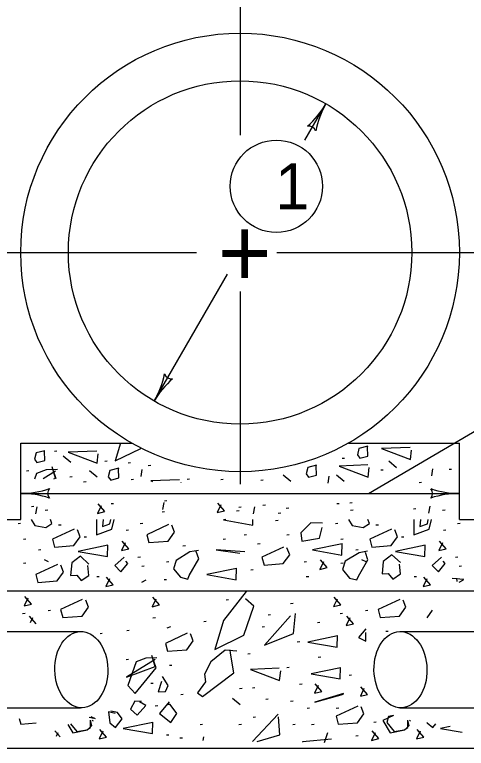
# Model space of a CAD drawing. Extents: x 1007 to 1035.5, y 1000.5 to 1021.5.
# Drawn here: x 1022.685 to 1024.658, y 1002.577 to 1005.783 of the extents above; entities that cross this region are included whole.
import ezdxf

# ---------------------------------------------------------------- set-up
doc = ezdxf.new("R2010")
doc.units = 0
doc.layers.add('Level 1', color=7, linetype='Continuous')

msp = doc.modelspace()

# ---------------------------------------------------------------- linework, layer by layer
at = {"layer": 'Level 1'}
for p, q in [((1023.6698, 1006.4752), (1023.6698, 1005.2563)), ((1023.9531, 1005.2343), (1024.0448, 1005.3931)), ((1022.4974, 1004.7436), (1023.4795, 1004.7436)), ((1023.8303, 1004.7436), (1024.7598, 1004.7436)), ((1024.2314, 1003.691), (1025.9084, 1004.6775)), ((1023.2948, 1004.0941), (1023.6148, 1004.6484)), ((1023.6698, 1004.5723), (1023.6698, 1003.7305)), ((1022.7114, 1003.5769), (1022.7114, 1003.9103)), ((1022.7114, 1003.9103), (1023.1965, 1003.9103)), ((1024.143, 1003.9103), (1024.6281, 1003.9103)), ((1024.6281, 1003.5769), (1024.6281, 1003.9103)), ((1022.7114, 1003.691), (1024.6281, 1003.691)), ((1020.1698, 1003.5769), (1022.7114, 1003.5769)), ((1024.6281, 1003.5769), (1027.1698, 1003.5769)), ((1022.2372, 1003.2644), (1025.0806, 1003.2644)), ((1021.4647, 1003.0873), (1022.9725, 1003.0873)), ((1024.367, 1003.0873), (1025.8748, 1003.0873)), ((1021.4647, 1002.754), (1022.9725, 1002.754)), ((1024.367, 1002.754), (1025.8748, 1002.754)), ((1020.1698, 1002.5769), (1027.1698, 1002.5769))]:
    msp.add_line(p, q, dxfattribs=at)
for points in [[(1023.1473, 1003.9103), (1023.1243, 1003.8326)], [(1024.2273, 1003.8966), (1024.1887, 1003.8873), (1024.182, 1003.8593), (1024.1927, 1003.8446), (1024.2273, 1003.8539), (1024.226, 1003.8939)], [(1024.4125, 1003.8919), (1024.2872, 1003.8866), (1024.4138, 1003.8386), (1024.4192, 1003.8799)], [(1022.817, 1003.8775), (1022.7783, 1003.8682), (1022.7717, 1003.8402), (1022.7823, 1003.8255), (1022.817, 1003.8348), (1022.8157, 1003.8748)], [(1022.869, 1003.8759), (1022.8583, 1003.8746)], [(1023.0437, 1003.8759), (1022.9183, 1003.8706), (1023.045, 1003.8226), (1023.0503, 1003.8639)], [(1023.1243, 1003.8326), (1023.2358, 1003.8866)], [(1022.9306, 1003.8253), (1022.8973, 1003.8533)], [(1023.0892, 1003.8313), (1023.0785, 1003.8299)], [(1024.1262, 1003.844), (1024.1155, 1003.8427)], [(1024.3537, 1003.803), (1024.3203, 1003.831)], [(1022.8713, 1003.7958), (1022.8219, 1003.7944)], [(1022.8633, 1003.7571), (1022.8486, 1003.8064)], [(1022.8664, 1003.7543), (1022.8513, 1003.7971)], [(1023.1393, 1003.8009), (1023.1006, 1003.7916), (1023.0939, 1003.7636), (1023.1046, 1003.7489), (1023.1393, 1003.7583), (1023.1379, 1003.7983)], [(1023.1913, 1003.8248), (1023.1806, 1003.8235)], [(1023.2373, 1003.7644), (1023.2426, 1003.7952)], [(1023.2791, 1003.8131), (1023.2684, 1003.8118)], [(1024.004, 1003.8137), (1023.9653, 1003.8043), (1023.9587, 1003.7763), (1023.9693, 1003.7617), (1024.004, 1003.771), (1024.0027, 1003.811)], [(1024.2274, 1003.8153), (1024.1021, 1003.81), (1024.2288, 1003.762), (1024.2341, 1003.8033)], [(1024.5072, 1003.7676), (1024.5125, 1003.7983)], [(1024.5938, 1003.7959), (1024.5832, 1003.7946)], [(1022.7466, 1003.7888), (1022.7359, 1003.7875)], [(1022.7806, 1003.7784), (1022.7713, 1003.7524)], [(1022.8219, 1003.7944), (1022.7806, 1003.7784)], [(1022.8633, 1003.7878), (1022.8092, 1003.7543)], [(1023.0455, 1003.7615), (1023.0122, 1003.7895)], [(1023.891, 1003.7423), (1023.8577, 1003.7703)], [(1024.0541, 1003.7358), (1024.0594, 1003.7665)], [(1024.1239, 1003.7423), (1024.0906, 1003.7703)], [(1024.2953, 1003.793), (1024.2846, 1003.7917)], [(1022.8559, 1003.7543), (1022.8633, 1003.7571)], [(1022.9364, 1003.7627), (1022.9258, 1003.7613)], [(1022.9967, 1003.7419), (1022.986, 1003.7406)], [(1023.2041, 1003.7515), (1023.1934, 1003.7502)], [(1023.4057, 1003.7504), (1023.2803, 1003.7451)], [(1023.2803, 1003.7451), (1023.2874, 1003.7424)], [(1023.412, 1003.7365), (1023.4123, 1003.7384)], [(1023.4493, 1003.7528), (1023.4386, 1003.7515)], [(1023.5965, 1003.7515), (1023.5858, 1003.7502)], [(1023.7706, 1003.7481), (1023.7599, 1003.7468)], [(1024.463, 1003.7385), (1024.4523, 1003.7372)], [(1023.0629, 1003.637), (1023.0469, 1003.6037), (1023.0789, 1003.6117), (1023.0496, 1003.645)], [(1023.1165, 1003.6459), (1023.1058, 1003.6446)], [(1023.3329, 1003.6208), (1023.3383, 1003.6516)], [(1023.3494, 1003.6587), (1023.3388, 1003.6573)], [(1023.5863, 1003.6402), (1023.5703, 1003.6068), (1023.6023, 1003.6148), (1023.5729, 1003.6482)], [(1023.7802, 1003.6396), (1023.7695, 1003.6383)], [(1024.1024, 1003.6459), (1024.0918, 1003.6446)], [(1024.1599, 1003.6492), (1024.1493, 1003.6478)], [(1024.4943, 1003.6049), (1024.4997, 1003.6357)], [(1022.7688, 1003.6332), (1022.7581, 1003.6318)], [(1022.7778, 1003.6017), (1022.7831, 1003.6324)], [(1022.8293, 1003.6173), (1022.8187, 1003.6159)], [(1023.3398, 1003.6108), (1023.3292, 1003.6095)], [(1023.6653, 1003.614), (1023.6547, 1003.6127)], [(1023.6749, 1003.63), (1023.6643, 1003.6287)], [(1023.7286, 1003.6017), (1023.7339, 1003.6324)], [(1023.8472, 1003.6045), (1023.8365, 1003.6032)], [(1023.8823, 1003.6268), (1023.8716, 1003.6255)], [(1024.1631, 1003.6173), (1024.1524, 1003.6159)], [(1024.4375, 1003.6236), (1024.4268, 1003.6223)], [(1024.5651, 1003.6173), (1024.5544, 1003.6159)], [(1022.7563, 1003.5769), (1022.7733, 1003.5508)], [(1022.8479, 1003.5588), (1022.8408, 1003.5769)], [(1023.0427, 1003.5762), (1023.0427, 1003.5094)], [(1023.0717, 1003.5769), (1023.068, 1003.5468)], [(1023.1013, 1003.5575), (1023.1044, 1003.5769)], [(1023.1093, 1003.5348), (1023.1197, 1003.5769)], [(1023.6073, 1003.5769), (1023.5967, 1003.5748)], [(1023.5967, 1003.5748), (1023.7247, 1003.5521)], [(1023.7247, 1003.5521), (1023.7253, 1003.5769)], [(1023.8356, 1003.5723), (1023.8249, 1003.571)], [(1024.1428, 1003.5769), (1024.1598, 1003.5508)], [(1024.2345, 1003.5588), (1024.2273, 1003.5769)], [(1024.4293, 1003.5762), (1024.4293, 1003.5094)], [(1024.4582, 1003.5769), (1024.4546, 1003.5468)], [(1024.4879, 1003.5575), (1024.4909, 1003.5769)], [(1024.4959, 1003.5348), (1024.5062, 1003.5769)], [(1022.7108, 1003.5593), (1022.7001, 1003.5579)], [(1022.7733, 1003.5508), (1022.8213, 1003.5414)], [(1022.8213, 1003.5414), (1022.8479, 1003.5588)], [(1022.8875, 1003.5527), (1022.8768, 1003.5513)], [(1023.068, 1003.5468), (1023.1013, 1003.5575)], [(1023.2442, 1003.5593), (1023.2335, 1003.5579)], [(1023.3568, 1003.5543), (1023.2621, 1003.5103), (1023.2714, 1003.4756), (1023.3554, 1003.4823), (1023.3834, 1003.5209), (1023.3714, 1003.5516)], [(1024.0305, 1003.5602), (1023.9784, 1003.5615), (1023.9358, 1003.5188), (1023.9398, 1003.4814), (1024.0172, 1003.4948), (1024.0278, 1003.5414)], [(1024.0973, 1003.5593), (1024.0867, 1003.5579)], [(1024.1598, 1003.5508), (1024.2078, 1003.5414)], [(1024.2078, 1003.5414), (1024.2345, 1003.5588)], [(1024.2741, 1003.5527), (1024.2634, 1003.5513)], [(1024.4546, 1003.5468), (1024.4879, 1003.5575)], [(1024.6308, 1003.5593), (1024.6201, 1003.5579)], [(1022.9444, 1003.5347), (1022.8498, 1003.4907), (1022.8591, 1003.456), (1022.9431, 1003.4627), (1022.9711, 1003.5013), (1022.9591, 1003.532)], [(1023.0427, 1003.5094), (1023.1093, 1003.5348)], [(1023.182, 1003.5298), (1023.1713, 1003.5285)], [(1023.6982, 1003.5102), (1023.6874, 1003.5088)], [(1023.8847, 1003.5102), (1023.874, 1003.5088)], [(1024.331, 1003.5347), (1024.2363, 1003.4907), (1024.2457, 1003.456), (1024.3297, 1003.4627), (1024.3577, 1003.5013), (1024.3457, 1003.532)], [(1024.4293, 1003.5094), (1024.4959, 1003.5348)], [(1024.5686, 1003.5298), (1024.5579, 1003.5285)], [(1022.7337, 1003.4905), (1022.723, 1003.4892)], [(1022.9988, 1003.5003), (1022.9881, 1003.499)], [(1023.1681, 1003.4741), (1023.1521, 1003.4408), (1023.1841, 1003.4488), (1023.1548, 1003.4821)], [(1023.6065, 1003.4905), (1023.5958, 1003.4892)], [(1024.1203, 1003.4905), (1024.1096, 1003.4892)], [(1024.3853, 1003.5003), (1024.3747, 1003.499)], [(1024.5547, 1003.4741), (1024.5387, 1003.4408), (1024.5707, 1003.4488), (1024.5413, 1003.4821)], [(1022.7992, 1003.4448), (1022.7885, 1003.4434)], [(1023.0921, 1003.464), (1022.9628, 1003.4373), (1023.0908, 1003.4147), (1023.0921, 1003.4653)], [(1023.4308, 1003.4611), (1023.42, 1003.4598)], [(1023.6904, 1003.4361), (1023.565, 1003.4441), (1023.6691, 1003.4294)], [(1023.757, 1003.4709), (1023.7463, 1003.4696)], [(1023.8598, 1003.4561), (1023.7651, 1003.4121), (1023.7744, 1003.3774), (1023.8584, 1003.3841), (1023.8864, 1003.4228), (1023.8744, 1003.4534)], [(1024.1154, 1003.4705), (1023.9861, 1003.4438), (1024.1141, 1003.4212), (1024.1154, 1003.4718)], [(1024.1858, 1003.4448), (1024.1751, 1003.4434)], [(1024.4787, 1003.464), (1024.3493, 1003.4373), (1024.4773, 1003.4147), (1024.4787, 1003.4653)], [(1023.0091, 1003.3818), (1022.9718, 1003.4165), (1022.9344, 1003.3872), (1022.9291, 1003.3325), (1022.9558, 1003.3338), (1022.9758, 1003.3098), (1023.0091, 1003.3325), (1023.0051, 1003.3752)], [(1023.1627, 1003.4121), (1023.1227, 1003.3761), (1023.1493, 1003.3481), (1023.1787, 1003.3841), (1023.1707, 1003.3948)], [(1023.2343, 1003.412), (1023.2237, 1003.4107)], [(1023.4877, 1003.4416), (1023.4503, 1003.4349), (1023.3903, 1003.3976), (1023.3783, 1003.3616), (1023.409, 1003.3243), (1023.441, 1003.3163), (1023.4477, 1003.3323), (1023.489, 1003.4043), (1023.4783, 1003.4363)], [(1024.2266, 1003.4383), (1024.1893, 1003.4317), (1024.1293, 1003.3943), (1024.1173, 1003.3583), (1024.1479, 1003.321), (1024.1799, 1003.313), (1024.1866, 1003.329), (1024.2279, 1003.401), (1024.2173, 1003.433)], [(1024.3702, 1003.3883), (1024.3328, 1003.4229), (1024.2955, 1003.3936), (1024.2902, 1003.3389), (1024.3168, 1003.3403), (1024.3368, 1003.3163), (1024.3702, 1003.3389), (1024.3662, 1003.3816)], [(1024.5493, 1003.4121), (1024.5093, 1003.3761), (1024.5359, 1003.3481), (1024.5653, 1003.3841), (1024.5573, 1003.3948)], [(1024.6209, 1003.412), (1024.6103, 1003.4107)], [(1022.7337, 1003.3858), (1022.723, 1003.3845)], [(1022.8715, 1003.3803), (1022.7768, 1003.3363), (1022.7862, 1003.3016), (1022.8702, 1003.3083), (1022.8982, 1003.3469), (1022.8862, 1003.3776)], [(1022.8133, 1003.4014), (1022.8319, 1003.3934)], [(1023.3588, 1003.3923), (1023.3481, 1003.391)], [(1023.9599, 1003.3923), (1023.9493, 1003.391)], [(1024.0343, 1003.3923), (1024.0183, 1003.3589), (1024.0504, 1003.3669), (1024.021, 1003.4003)], [(1024.1203, 1003.3858), (1024.1096, 1003.3845)], [(1024.1998, 1003.4014), (1024.2185, 1003.3934)], [(1023.2508, 1003.3728), (1023.2401, 1003.3714)], [(1023.6541, 1003.3626), (1023.5247, 1003.3358), (1023.6528, 1003.3132), (1023.6541, 1003.3639)], [(1023.7276, 1003.3563), (1023.7169, 1003.355)], [(1024.6373, 1003.3728), (1024.6267, 1003.3714)], [(1023.0544, 1003.3269), (1023.0438, 1003.3256)], [(1023.0994, 1003.317), (1023.0834, 1003.2837), (1023.1154, 1003.2917), (1023.0861, 1003.325)], [(1023.9698, 1003.3269), (1023.9591, 1003.3256)], [(1024.441, 1003.3269), (1024.4303, 1003.3256)], [(1024.486, 1003.317), (1024.47, 1003.2837), (1024.502, 1003.2917), (1024.4727, 1003.325)], [(1024.6466, 1003.3148), (1024.5959, 1003.3188)], [(1024.6186, 1003.3054), (1024.6173, 1003.3201)], [(1023.24, 1003.3028), (1023.2587, 1003.3134)], [(1023.3489, 1003.3138), (1023.3383, 1003.3125)], [(1024.6266, 1003.3028), (1024.6453, 1003.3134)], [(1023.6958, 1003.2628), (1023.5971, 1003.136), (1023.5597, 1003.0093), (1023.6864, 1003.0707), (1023.7291, 1003.1974), (1023.6931, 1003.2308)], [(1022.7423, 1003.2325), (1022.7263, 1003.1992), (1022.7584, 1003.2072), (1022.729, 1003.2405)], [(1022.9804, 1003.2271), (1022.8858, 1003.183), (1022.8951, 1003.1483), (1022.9791, 1003.155), (1023.0071, 1003.1937), (1022.9951, 1003.2244)], [(1023.3023, 1003.2287), (1023.2863, 1003.1953), (1023.3183, 1003.2033), (1023.2889, 1003.2367)], [(1023.6196, 1003.2255), (1023.6089, 1003.2242)], [(1024.0939, 1003.2293), (1024.0779, 1003.196), (1024.11, 1003.204), (1024.0806, 1003.2373)], [(1024.367, 1003.2271), (1024.2723, 1003.183), (1024.2817, 1003.1483), (1024.3657, 1003.155), (1024.3937, 1003.1937), (1024.3817, 1003.2244)], [(1023.901, 1003.2091), (1023.8903, 1003.2078)], [(1022.7304, 1003.1666), (1022.7198, 1003.1653)], [(1022.7783, 1003.1215), (1022.749, 1003.1548)], [(1022.8417, 1003.1797), (1022.831, 1003.1783)], [(1023.8904, 1003.1561), (1023.7758, 1003.028), (1023.9024, 1003.0787), (1023.9118, 1003.1654)], [(1023.8028, 1003.16), (1023.7922, 1003.1587)], [(1024.117, 1003.1666), (1024.1063, 1003.1653)], [(1024.1489, 1003.1468), (1024.1329, 1003.1135), (1024.1649, 1003.1215), (1024.1356, 1003.1548)], [(1024.2283, 1003.1797), (1024.2176, 1003.1783)], [(1024.5093, 1003.1801), (1024.4853, 1003.1468)], [(1022.7623, 1003.1468), (1022.7523, 1003.1257)], [(1023.2998, 1003.1469), (1023.2892, 1003.1456)], [(1023.5214, 1003.1306), (1023.5108, 1003.1293)], [(1024.0188, 1003.1273), (1024.0082, 1003.1259)], [(1023.1853, 1003.0913), (1023.1746, 1003.0899)], [(1023.3653, 1003.108), (1023.3493, 1003.1013)], [(1023.7767, 1003.1077), (1023.766, 1003.1063)], [(1024.2198, 1003.0987), (1024.1878, 1003.0613), (1024.2198, 1003.0453), (1024.2185, 1003.0827)], [(1023.0675, 1003.0782), (1023.0588, 1003.077)], [(1023.4386, 1003.0796), (1023.3439, 1003.0355), (1023.3533, 1003.0008), (1023.4373, 1003.0075), (1023.4653, 1003.0462), (1023.4533, 1003.0769)], [(1024.0958, 1003.068), (1023.9664, 1003.0413), (1024.0945, 1003.0187), (1024.0958, 1003.0693)], [(1024.3166, 1003.088), (1024.3059, 1003.0867)], [(1023.9305, 1003.0422), (1023.9198, 1003.0408)], [(1023.6557, 1003.0021), (1023.605, 1003.0061), (1023.5423, 1002.9554), (1023.5143, 1002.9008), (1023.5183, 1002.8674), (1023.4837, 1002.8193), (1023.505, 1002.8033), (1023.6423, 1002.9074), (1023.6277, 1002.9928), (1023.6263, 1003.0074)], [(1023.182, 1002.9656), (1023.1713, 1002.9643)], [(1023.2987, 1002.9645), (1023.1733, 1002.8872), (1023.2987, 1002.9338), (1023.284, 1002.9832)], [(1023.3067, 1002.9725), (1023.2573, 1002.9712), (1023.216, 1002.9552), (1023.1787, 1002.8512), (1023.212, 1002.8165), (1023.3027, 1002.9285), (1023.2867, 1002.9738)], [(1023.7145, 1002.9898), (1023.7038, 1002.9885)], [(1024.0221, 1002.9754), (1024.0114, 1002.9741)], [(1023.3718, 1002.9394), (1023.3612, 1002.9381)], [(1023.8847, 1002.9296), (1023.874, 1002.9283)], [(1024.1089, 1002.9293), (1023.9796, 1002.9026), (1024.1076, 1002.8799), (1024.1089, 1002.9306)], [(1023.8411, 1002.9272), (1023.7158, 1002.9218), (1023.8424, 1002.8738), (1023.8478, 1002.9152)], [(1023.3267, 1002.8685), (1023.312, 1002.8232), (1023.344, 1002.8245), (1023.356, 1002.8512), (1023.3307, 1002.8912)], [(1024.1563, 1002.8969), (1024.1456, 1002.8956)], [(1023.29, 1002.8609), (1023.2793, 1002.8596)], [(1023.6785, 1002.838), (1023.6678, 1002.8367)], [(1023.7342, 1002.8413), (1023.7234, 1002.8399)], [(1023.9403, 1002.8576), (1023.9296, 1002.8563)], [(1024.0115, 1002.851), (1023.9955, 1002.8177), (1024.0275, 1002.8257), (1023.9982, 1002.859)], [(1024.2111, 1002.8379), (1024.1951, 1002.8046)], [(1024.2271, 1002.8126), (1024.1978, 1002.8459)], [(1023.4209, 1002.8118), (1023.4103, 1002.8105)], [(1024.1212, 1002.8165), (1023.9958, 1002.7792), (1024.1212, 1002.8138)], [(1024.1951, 1002.8046), (1024.2271, 1002.8126)], [(1023.2387, 1002.7818), (1023.2093, 1002.7832), (1023.1907, 1002.7485), (1023.22, 1002.7218), (1023.2573, 1002.7645), (1023.2307, 1002.7805)], [(1023.36, 1002.7805), (1023.3173, 1002.7298), (1023.3667, 1002.6898), (1023.3933, 1002.7298), (1023.364, 1002.7685), (1023.3493, 1002.7685)], [(1023.6704, 1002.7672), (1023.6371, 1002.7952)], [(1023.793, 1002.7922), (1023.7823, 1002.7908)], [(1023.901, 1002.7823), (1023.8903, 1002.781)], [(1023.124, 1002.7285), (1023.0947, 1002.7365), (1023.1, 1002.6885), (1023.1253, 1002.6685), (1023.1547, 1002.7058), (1023.1347, 1002.7338), (1023.1053, 1002.7392)], [(1023.3097, 1002.7628), (1023.299, 1002.7614)], [(1023.973, 1002.7529), (1023.9623, 1002.7516)], [(1024.1838, 1002.761), (1024.0891, 1002.717), (1024.0984, 1002.6823), (1024.1824, 1002.689), (1024.2104, 1002.7277), (1024.1984, 1002.7583)], [(1024.1007, 1002.7529), (1024.09, 1002.7516)], [(1022.7052, 1002.7073), (1022.7118, 1002.6823)], [(1023.0307, 1002.7072), (1023.0101, 1002.7111)], [(1023.0387, 1002.7058), (1023.0192, 1002.7141)], [(1023.8358, 1002.7258), (1023.7235, 1002.6073)], [(1023.7374, 1002.7137), (1023.7268, 1002.7123)], [(1023.8438, 1002.6352), (1023.8371, 1002.7152)], [(1024.3394, 1002.7198), (1024.2932, 1002.6992)], [(1024.3185, 1002.7165), (1024.3105, 1002.6898)], [(1024.3403, 1002.7197), (1024.3185, 1002.7165)], [(1022.7118, 1002.6823), (1022.7791, 1002.6878)], [(1022.9177, 1002.6803), (1022.9386, 1002.6445)], [(1022.9287, 1002.6839), (1022.9559, 1002.6498)], [(1023.0027, 1002.6578), (1023.0213, 1002.6765)], [(1023.0213, 1002.6765), (1023.016, 1002.7005)], [(1023.016, 1002.6672), (1023.016, 1002.7005)], [(1023.0227, 1002.7005), (1023.028, 1002.6965)], [(1023.2884, 1002.6903), (1023.1591, 1002.6637), (1023.2871, 1002.641), (1023.2884, 1002.6917)], [(1023.506, 1002.6809), (1023.4953, 1002.6796)], [(1023.6753, 1002.6809), (1023.6646, 1002.6796)], [(1023.9108, 1002.6809), (1023.9002, 1002.6796)], [(1023.9927, 1002.6809), (1023.982, 1002.6796)], [(1024.2643, 1002.6908), (1024.2536, 1002.6894)], [(1024.2932, 1002.6992), (1024.3252, 1002.6445)], [(1024.3105, 1002.6898), (1024.3425, 1002.6498)], [(1024.3893, 1002.6578), (1024.4079, 1002.6765)], [(1024.4079, 1002.6765), (1024.4026, 1002.7005)], [(1024.4026, 1002.6672), (1024.4026, 1002.7005)], [(1024.4093, 1002.7005), (1024.4146, 1002.6965)], [(1024.4862, 1002.6917), (1024.4866, 1002.6885)], [(1024.4866, 1002.6885), (1024.5119, 1002.6685)], [(1024.5119, 1002.6685), (1024.5243, 1002.6844)], [(1022.8833, 1002.6268), (1022.8603, 1002.6528)], [(1022.8736, 1002.6448), (1022.8659, 1002.6288)], [(1022.9386, 1002.6445), (1023.0027, 1002.6578)], [(1022.9559, 1002.6498), (1023, 1002.6578)], [(1023, 1002.6578), (1023.016, 1002.6672)], [(1023.0699, 1002.6513), (1023.0539, 1002.618), (1023.0859, 1002.626), (1023.0566, 1002.6593)], [(1024.0392, 1002.6028), (1024.0532, 1002.6458)], [(1024.2602, 1002.6448), (1024.2442, 1002.6115), (1024.2762, 1002.6195), (1024.2468, 1002.6528)], [(1024.3252, 1002.6445), (1024.3893, 1002.6578)], [(1024.3425, 1002.6498), (1024.3866, 1002.6578)], [(1024.3866, 1002.6578), (1024.4026, 1002.6672)], [(1024.4565, 1002.6513), (1024.4405, 1002.618), (1024.4725, 1002.626), (1024.4432, 1002.6593)], [(1024.5874, 1002.6723), (1024.5457, 1002.6637)], [(1024.5457, 1002.6637), (1024.6393, 1002.6471)], [(1023.3588, 1002.6351), (1023.3481, 1002.6338)], [(1023.4177, 1002.622), (1023.4069, 1002.6207)], [(1023.5079, 1002.6105), (1023.5108, 1002.6272)], [(1023.7439, 1002.6071), (1023.8438, 1002.6352)], [(1024.0692, 1002.6165), (1023.9424, 1002.6058)], [(1024.1858, 1002.6318), (1024.1751, 1002.6305)], [(1023.9424, 1002.6058), (1023.9418, 1002.6043)]]:
    msp.add_lwpolyline(points, dxfattribs=at)
for centre, radius in [((1023.6698, 1004.7436), 0.9583), ((1023.6698, 1004.7436), 0.75), ((1023.8282, 1005.0327), 0.2018)]:
    msp.add_circle(centre, radius, dxfattribs=at)
for centre, radius, start, end in [((1023.7065, 1005.5884), 0.3906, 311.3464, 329.9932), ((1024.383, 1005.1978), 0.3906, 149.9993, 168.6681), ((1024.383, 1005.1978), 0.3906, 149.987, 149.9993), ((1023.9704, 1005.2645), 0.0312, 18.7739, 100.8906), ((1022.9565, 1004.2894), 0.3906, 329.9993, 348.6681), ((1023.3691, 1004.2227), 0.0312, 198.7739, 280.8906), ((1023.633, 1003.8988), 0.3906, 131.3464, 149.9932), ((1022.9565, 1004.2894), 0.3906, 329.987, 329.9993), ((1022.7114, 1004.0816), 0.3906, 270, 288.6688), ((1022.86, 1003.691), 0.0312, 138.7746, 220.8913), ((1024.4795, 1003.691), 0.0312, 318.7746, 40.8913), ((1024.6281, 1004.0816), 0.3906, 251.3472, 269.9939), ((1022.7114, 1004.0816), 0.3906, 269.9878, 270), ((1022.7114, 1003.3004), 0.3906, 71.3472, 89.9939), ((1024.6281, 1003.3004), 0.3906, 90, 108.6688), ((1024.6281, 1003.3004), 0.3906, 89.9878, 90)]:
    msp.add_arc(centre, radius, start, end, dxfattribs=at)
for centre in [(1022.976, 1002.9205), (1024.3705, 1002.9205)]:
    msp.add_ellipse(centre, major_axis=(0.0035, -0.1668), ratio=0.694284, dxfattribs=at)

# ---------------------------------------------------------------- texts
for s, height, p in [('1', 0.2, (1023.8232, 1004.9327)), ('+', 0.3, (1023.5729, 1004.5936))]:
    msp.add_text(s, height=height, dxfattribs=at).set_placement(p)

doc.saveas('drawing.dxf')
